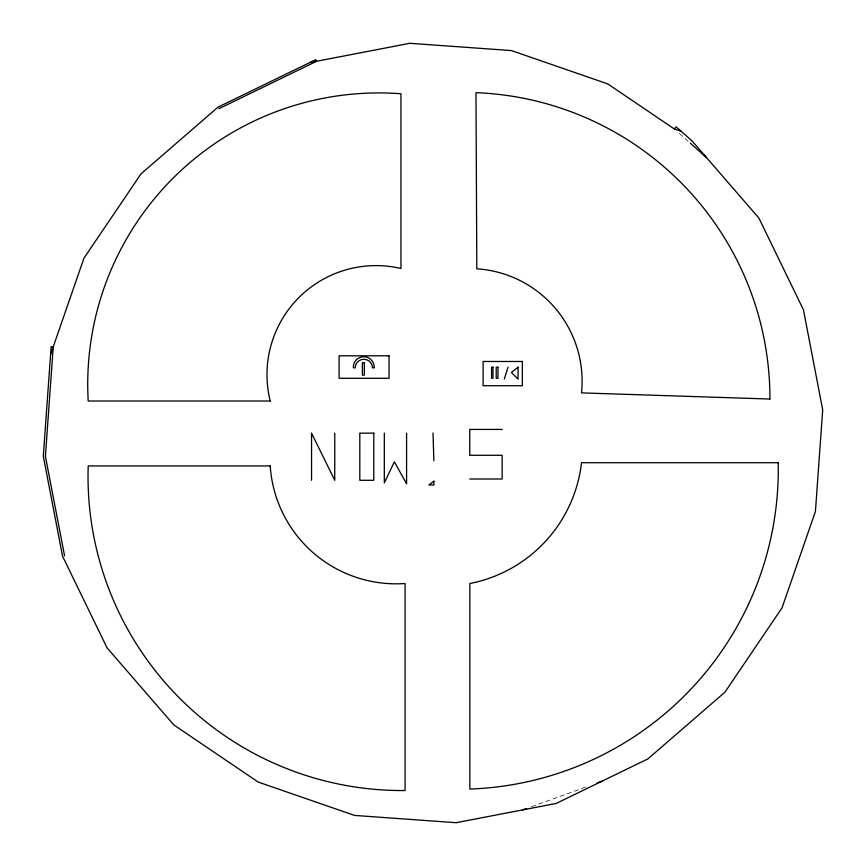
<?xml version="1.0" encoding="UTF-8"?>
<svg xmlns="http://www.w3.org/2000/svg" width="866" height="866" viewBox="0 0 866 866"><rect width="100%" height="100%" fill="white"/><g stroke="black" fill="none" stroke-linecap="round" stroke-linejoin="round"><path stroke-width="0.65" stroke-dasharray="4.33 3.25" d="M531.551 806.69L586.953 786.642M679.323 133.429L689.314 142.305"/><path stroke-width="1.3" d="M504.315 379.048L508.006 367.216M50.585 354.508L83.926 258.209L141.061 173.817L218.091 107.092L315.798 59.646L316.588 61.259L218.881 108.705M309.768 62.569L409.845 43.3L511.492 50.585L607.791 83.926L674.278 128.937L676.162 126.815L692.183 141.061L758.908 218.091L803.432 309.768L822.7 409.845L815.415 511.492L782.074 607.791L724.939 692.183L647.909 758.908L556.232 803.432L456.155 822.7L354.508 815.415L258.209 782.074L173.817 724.939L107.092 647.909L62.569 556.232L43.3 456.155L51.148 346.66L53.248 346.811L45.4 456.306L64.571 555.842M705.162 156.389L703.896 155.263M522.739 809.883L526.517 808.508M597.031 782.994L602.065 781.164M502.15 429.428L469.751 429.428L469.751 455.278L502.15 455.278L502.15 479.006L469.751 479.006M674.278 128.937L681.206 131.307M690.299 143.182L706.483 157.569M433 433L433.877 460.777M406.587 433.152L406.587 483.791L394.355 461.827L384.32 482.925L384.32 433.152M334.752 433.152L334.752 480.294L311.543 433.108L311.543 480.294M518.052 367.184L511.416 372.499L518.052 379.048L518.052 367.184M433.877 481.171L428.919 484.938L433.877 484.938L433.877 481.171M374.209 367.693L372.51 367.931A8.671 8.671 0 0 0 363.839 359.249A8.671 8.671 0 0 0 355.168 367.931L353.317 367.693A10.457 10.457 0 0 1 363.763 356.716A10.457 10.457 0 0 1 374.209 367.693M389.029 355.807L339.093 355.807L339.093 378.29L389.029 378.29L389.029 355.807M522.35 361.479L483.109 361.479L483.109 385.727L522.35 385.727L522.35 361.479M364.326 362.713L362.378 362.713L362.378 375.108L364.326 375.108L364.326 362.713M492.992 367.216L491.574 367.216L491.574 378.29L492.992 378.29L492.992 367.216M497.982 367.216L496.207 367.216L496.207 378.29L497.982 378.29L497.982 367.216M270.214 401.012L88.213 401.012A291.236 291.236 0 0 1 400.958 93.755L400.958 268.492A109.051 109.051 0 0 0 270.214 401.012M373.798 433.152L359.812 433.152L359.812 480.294L373.798 480.294L373.798 433.152M778.209 462.715L581.519 462.715A139.155 139.155 0 0 1 469.837 583.511L469.837 789.056A319.738 319.738 0 0 0 778.209 462.715M270.214 465.951L88.213 465.951A313.99 313.99 0 0 0 405.082 790.517L405.082 583.511A126.198 126.198 0 0 1 270.214 465.951M769.906 399.042L581.519 392.883A112.699 112.699 0 0 0 476.809 268.806L475.986 92.673A305.785 305.785 0 0 1 769.906 399.042"/></g></svg>
